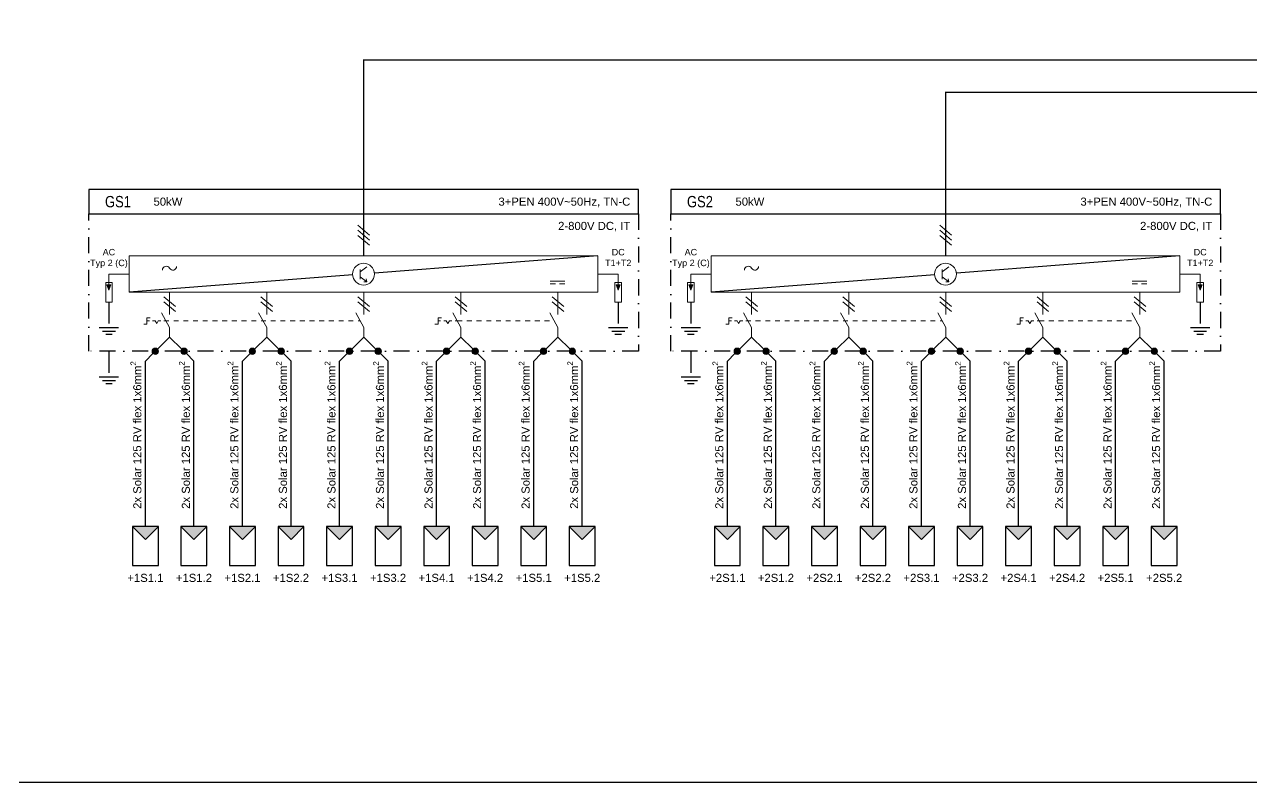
# Model space of a CAD drawing. Header units: millimetres. Extents: x -612 to 6794, y -5043 to 2163.
# Drawn here: x 1982.5 to 2361.7, y -195.7 to 38.4 of the extents above; entities that cross this region are included whole.
import ezdxf
from ezdxf.enums import TextEntityAlignment as Align

# ---------------------------------------------------------------- set-up
doc = ezdxf.new("R2010")
doc.units = ezdxf.units.MM
doc.header["$MEASUREMENT"] = 0
for name, pattern in [('EPL_DASH', [1, 0.5, -0.5]), ('EPL_DASHLONGDOT', [1, 0.66, -0.12, 0.1, -0.12]), ('ČERCHOVANÁ', [1, 0.5, -0.25, 0, -0.25])]:
    doc.linetypes.add(name, pattern=pattern)
for name, color, linetype in [('22kV', 34, 'Continuous'), ('400V', 7, 'Continuous'), ('EV-Káble', 7, 'Continuous'), ('Kable', 7, 'Continuous'), ('LEGRAND', 7, 'Continuous')]:
    doc.layers.add(name, color=color, linetype=linetype)
doc.layers.add('EPLAN100', color=7, linetype='Continuous', lineweight=50)
doc.layers.add('EPLAN305', color=7, linetype='EPL_DASH', lineweight=25)
doc.styles.get("Standard").update_dxf_attribs({"font": 'arial.ttf'})
doc.styles.add('styl2', font='ARIALN.TTF', dxfattribs={"width": 0.85})

msp = doc.modelspace()

# ---------------------------------------------------------------- hatches: boundary and pattern name
at = {"layer": 'EPLAN305', "linetype": 'Continuous', "ltscale": 4}
for points in [[(2015.82, -116.68), (2019.82, -120.68), (2023.82, -116.68)], [(2030.82, -116.68), (2034.82, -120.68), (2038.82, -116.68)], [(2045.82, -116.68), (2049.82, -120.68), (2053.82, -116.68)], [(2060.82, -116.68), (2064.82, -120.68), (2068.82, -116.68)], [(2075.82, -116.68), (2079.82, -120.68), (2083.82, -116.68)], [(2090.82, -116.68), (2094.82, -120.68), (2098.82, -116.68)], [(2105.82, -116.68), (2109.82, -120.68), (2113.82, -116.68)], [(2120.82, -116.68), (2124.82, -120.68), (2128.82, -116.68)], [(2135.82, -116.68), (2139.82, -120.68), (2143.82, -116.68)], [(2150.82, -116.68), (2154.82, -120.68), (2158.82, -116.68)], [(2195.68, -116.68), (2199.68, -120.68), (2203.68, -116.68)], [(2210.68, -116.68), (2214.68, -120.68), (2218.68, -116.68)], [(2225.68, -116.68), (2229.68, -120.68), (2233.68, -116.68)], [(2240.68, -116.68), (2244.68, -120.68), (2248.68, -116.68)], [(2255.68, -116.68), (2259.68, -120.68), (2263.68, -116.68)], [(2270.68, -116.68), (2274.68, -120.68), (2278.68, -116.68)], [(2285.68, -116.68), (2289.68, -120.68), (2293.68, -116.68)], [(2300.68, -116.68), (2304.68, -120.68), (2308.68, -116.68)], [(2315.68, -116.68), (2319.68, -120.68), (2323.68, -116.68)], [(2330.68, -116.68), (2334.68, -120.68), (2338.68, -116.68)]]:
    msp.add_hatch(color=230, dxfattribs=at).paths.add_polyline_path(points, flags=0)
at = {"layer": 'EV-Káble', "transparency": 33554687}
h = msp.add_hatch(color=1, dxfattribs=at)
h.dxf.hatch_style = 1
h.paths.add_polyline_path([(2023.87, -62.52, 1), (2021.87, -62.52)])
h = msp.add_hatch(color=7, dxfattribs=at)
h.dxf.hatch_style = 1
h.paths.add_polyline_path([(2021.87, -62.52, 1), (2023.87, -62.52)])
h = msp.add_hatch(color=1, dxfattribs=at)
h.dxf.hatch_style = 1
h.paths.add_polyline_path([(2032.77, -62.52, 1), (2030.77, -62.52)])
h = msp.add_hatch(color=7, dxfattribs=at)
h.dxf.hatch_style = 1
h.paths.add_polyline_path([(2030.77, -62.52, 1), (2032.77, -62.52)])
h = msp.add_hatch(color=1, dxfattribs=at)
h.dxf.hatch_style = 1
h.paths.add_polyline_path([(2053.87, -62.52, 1), (2051.87, -62.52)])
h = msp.add_hatch(color=7, dxfattribs=at)
h.dxf.hatch_style = 1
h.paths.add_polyline_path([(2051.87, -62.52, 1), (2053.87, -62.52)])
h = msp.add_hatch(color=1, dxfattribs=at)
h.dxf.hatch_style = 1
h.paths.add_polyline_path([(2062.77, -62.52, 1), (2060.77, -62.52)])
h = msp.add_hatch(color=7, dxfattribs=at)
h.dxf.hatch_style = 1
h.paths.add_polyline_path([(2060.77, -62.52, 1), (2062.77, -62.52)])
h = msp.add_hatch(color=1, dxfattribs=at)
h.dxf.hatch_style = 1
h.paths.add_polyline_path([(2083.87, -62.52, 1), (2081.87, -62.52)])
h = msp.add_hatch(color=7, dxfattribs=at)
h.dxf.hatch_style = 1
h.paths.add_polyline_path([(2081.87, -62.52, 1), (2083.87, -62.52)])
h = msp.add_hatch(color=1, dxfattribs=at)
h.dxf.hatch_style = 1
h.paths.add_polyline_path([(2092.77, -62.52, 1), (2090.77, -62.52)])
h = msp.add_hatch(color=7, dxfattribs=at)
h.dxf.hatch_style = 1
h.paths.add_polyline_path([(2090.77, -62.52, 1), (2092.77, -62.52)])
h = msp.add_hatch(color=1, dxfattribs=at)
h.dxf.hatch_style = 1
h.paths.add_polyline_path([(2113.87, -62.52, 1), (2111.87, -62.52)])
h = msp.add_hatch(color=7, dxfattribs=at)
h.dxf.hatch_style = 1
h.paths.add_polyline_path([(2111.87, -62.52, 1), (2113.87, -62.52)])
h = msp.add_hatch(color=1, dxfattribs=at)
h.dxf.hatch_style = 1
h.paths.add_polyline_path([(2122.77, -62.52, 1), (2120.77, -62.52)])
h = msp.add_hatch(color=7, dxfattribs=at)
h.dxf.hatch_style = 1
h.paths.add_polyline_path([(2120.77, -62.52, 1), (2122.77, -62.52)])
h = msp.add_hatch(color=1, dxfattribs=at)
h.dxf.hatch_style = 1
h.paths.add_polyline_path([(2143.87, -62.52, 1), (2141.87, -62.52)])
h = msp.add_hatch(color=7, dxfattribs=at)
h.dxf.hatch_style = 1
h.paths.add_polyline_path([(2141.87, -62.52, 1), (2143.87, -62.52)])
h = msp.add_hatch(color=1, dxfattribs=at)
h.dxf.hatch_style = 1
h.paths.add_polyline_path([(2152.77, -62.52, 1), (2150.77, -62.52)])
h = msp.add_hatch(color=7, dxfattribs=at)
h.dxf.hatch_style = 1
h.paths.add_polyline_path([(2150.77, -62.52, 1), (2152.77, -62.52)])
h = msp.add_hatch(color=1, dxfattribs=at)
h.dxf.hatch_style = 1
h.paths.add_polyline_path([(2203.73, -62.52, 1), (2201.73, -62.52)])
h = msp.add_hatch(color=7, dxfattribs=at)
h.dxf.hatch_style = 1
h.paths.add_polyline_path([(2201.73, -62.52, 1), (2203.73, -62.52)])
h = msp.add_hatch(color=1, dxfattribs=at)
h.dxf.hatch_style = 1
h.paths.add_polyline_path([(2212.63, -62.52, 1), (2210.63, -62.52)])
h = msp.add_hatch(color=7, dxfattribs=at)
h.dxf.hatch_style = 1
h.paths.add_polyline_path([(2210.63, -62.52, 1), (2212.63, -62.52)])
h = msp.add_hatch(color=1, dxfattribs=at)
h.dxf.hatch_style = 1
h.paths.add_polyline_path([(2233.73, -62.52, 1), (2231.73, -62.52)])
h = msp.add_hatch(color=7, dxfattribs=at)
h.dxf.hatch_style = 1
h.paths.add_polyline_path([(2231.73, -62.52, 1), (2233.73, -62.52)])
h = msp.add_hatch(color=1, dxfattribs=at)
h.dxf.hatch_style = 1
h.paths.add_polyline_path([(2242.63, -62.52, 1), (2240.63, -62.52)])
h = msp.add_hatch(color=7, dxfattribs=at)
h.dxf.hatch_style = 1
h.paths.add_polyline_path([(2240.63, -62.52, 1), (2242.63, -62.52)])
h = msp.add_hatch(color=1, dxfattribs=at)
h.dxf.hatch_style = 1
h.paths.add_polyline_path([(2263.73, -62.52, 1), (2261.73, -62.52)])
h = msp.add_hatch(color=7, dxfattribs=at)
h.dxf.hatch_style = 1
h.paths.add_polyline_path([(2261.73, -62.52, 1), (2263.73, -62.52)])
h = msp.add_hatch(color=1, dxfattribs=at)
h.dxf.hatch_style = 1
h.paths.add_polyline_path([(2272.63, -62.52, 1), (2270.63, -62.52)])
h = msp.add_hatch(color=7, dxfattribs=at)
h.dxf.hatch_style = 1
h.paths.add_polyline_path([(2270.63, -62.52, 1), (2272.63, -62.52)])
h = msp.add_hatch(color=1, dxfattribs=at)
h.dxf.hatch_style = 1
h.paths.add_polyline_path([(2293.73, -62.52, 1), (2291.73, -62.52)])
h = msp.add_hatch(color=7, dxfattribs=at)
h.dxf.hatch_style = 1
h.paths.add_polyline_path([(2291.73, -62.52, 1), (2293.73, -62.52)])
h = msp.add_hatch(color=1, dxfattribs=at)
h.dxf.hatch_style = 1
h.paths.add_polyline_path([(2302.63, -62.52, 1), (2300.63, -62.52)])
h = msp.add_hatch(color=7, dxfattribs=at)
h.dxf.hatch_style = 1
h.paths.add_polyline_path([(2300.63, -62.52, 1), (2302.63, -62.52)])
h = msp.add_hatch(color=1, dxfattribs=at)
h.dxf.hatch_style = 1
h.paths.add_polyline_path([(2323.73, -62.52, 1), (2321.73, -62.52)])
h = msp.add_hatch(color=7, dxfattribs=at)
h.dxf.hatch_style = 1
h.paths.add_polyline_path([(2321.73, -62.52, 1), (2323.73, -62.52)])
h = msp.add_hatch(color=1, dxfattribs=at)
h.dxf.hatch_style = 1
h.paths.add_polyline_path([(2332.63, -62.52, 1), (2330.63, -62.52)])
h = msp.add_hatch(color=7, dxfattribs=at)
h.dxf.hatch_style = 1
h.paths.add_polyline_path([(2330.63, -62.52, 1), (2332.63, -62.52)])
at = {"layer": 'LEGRAND', "lineweight": 13}
for points in [[(2007.95, -41.94), (2009.15, -41.94), (2008.55, -43.64)], [(2165.34, -41.94), (2166.54, -41.94), (2165.94, -43.64)], [(2187.81, -41.94), (2189.01, -41.94), (2188.41, -43.64)], [(2345.2, -41.94), (2346.4, -41.94), (2345.8, -43.64)]]:
    msp.add_hatch(color=256, dxfattribs=at).paths.add_polyline_path(points, flags=0)

# ---------------------------------------------------------------- linework, layer by layer
for p, q in [((2159.68, -33.04), (2090.62, -38.4)), ((2339.55, -33.04), (2270.48, -38.4)), ((2083.89, -38.92), (2014.82, -44.29)), ((2263.75, -38.92), (2194.68, -44.29))]:
    msp.add_line(p, q)
at = {"lineweight": 13}
for p, q in [((2008.56, -38.66), (2014.81, -38.66)), ((2165.94, -38.66), (2159.68, -38.66)), ((2188.42, -38.66), (2194.67, -38.66)), ((2345.8, -38.66), (2339.55, -38.66))]:
    msp.add_line(p, q, dxfattribs=at)
at = {"linetype": 'EPL_DASH', "lineweight": 13, "ltscale": 3}
for p, q in [((2025.56, -53.14), (2086.07, -53.14)), ((2116.19, -53.14), (2146.21, -53.14)), ((2205.42, -53.14), (2265.93, -53.14)), ((2296.05, -53.14), (2326.07, -53.14))]:
    msp.add_line(p, q, dxfattribs=at)
msp.add_lwpolyline([(1762.94, 296.6), (2972.08, 296.6), (2972.08, -195.72), (1762.94, -195.72)], close=True)
at = {"layer": '22kV', "color": 0, "linetype": 'ČERCHOVANÁ', "ltscale": 10}
for points in [[(2002.33, -20.03), (2172.19, -20.03), (2172.19, -62.52), (2002.33, -62.52)], [(2182.19, -20.03), (2352.05, -20.03), (2352.05, -62.52), (2182.19, -62.52)]]:
    msp.add_lwpolyline(points, close=True, dxfattribs=at)
at = {"layer": '400V', "lineweight": 13}
for p, q in [((2085.46, -23.57), (2089.05, -26.59)), ((2085.46, -25.13), (2089.05, -28.15)), ((2265.32, -23.57), (2268.91, -26.59)), ((2265.32, -25.13), (2268.91, -28.15)), ((2085.46, -26.7), (2089.05, -29.71)), ((2265.32, -26.7), (2268.91, -29.71))]:
    msp.add_line(p, q, dxfattribs=at)
at = {"layer": '400V', "linetype": 'Continuous', "lineweight": 13, "ltscale": 4}
for p, q in [((2088.3, -36.41), (2086.2, -37.99)), ((2086.2, -37.24), (2086.2, -40.24)), ((2268.16, -36.41), (2266.06, -37.99)), ((2266.06, -37.24), (2266.06, -40.24)), ((2088.3, -41.06), (2086.2, -39.49)), ((2088.3, -41.06), (2087.36, -41.04)), ((2088.3, -41.06), (2088.06, -40.16)), ((2144.94, -40.89), (2149.44, -40.89)), ((2144.94, -41.64), (2146.59, -41.64)), ((2149.44, -41.64), (2147.79, -41.64)), ((2268.16, -41.06), (2266.06, -39.49)), ((2268.16, -41.06), (2267.22, -41.04)), ((2268.16, -41.06), (2267.92, -40.16)), ((2324.8, -40.89), (2329.3, -40.89)), ((2324.8, -41.64), (2326.45, -41.64)), ((2329.3, -41.64), (2327.65, -41.64))]:
    msp.add_line(p, q, dxfattribs=at)
at = {"layer": '400V', "color": 1, "linetype": 'Continuous', "lineweight": 13}
for p, q in [((2027.31, -44.29), (2027.31, -51.14)), ((2057.31, -44.29), (2057.31, -51.14)), ((2087.31, -44.29), (2087.31, -51.14)), ((2117.31, -44.29), (2117.31, -51.14)), ((2147.31, -44.29), (2147.31, -51.14)), ((2207.17, -44.29), (2207.17, -51.14)), ((2237.17, -44.29), (2237.17, -51.14)), ((2267.17, -44.29), (2267.17, -51.14)), ((2297.17, -44.29), (2297.17, -51.14)), ((2327.17, -44.29), (2327.17, -51.14))]:
    msp.add_line(p, q, dxfattribs=at)
at = {"layer": '400V', "color": 1, "lineweight": 13}
for p, q in [((2025.52, -45.66), (2029.11, -48.67)), ((2025.52, -47.22), (2029.11, -50.24)), ((2055.52, -45.66), (2059.11, -48.67)), ((2055.52, -47.22), (2059.11, -50.24)), ((2085.52, -45.66), (2089.11, -48.67)), ((2085.52, -47.22), (2089.11, -50.24)), ((2115.52, -45.66), (2119.11, -48.67)), ((2115.52, -47.22), (2119.11, -50.24)), ((2145.52, -45.66), (2149.11, -48.67)), ((2145.52, -47.22), (2149.11, -50.24)), ((2205.38, -45.66), (2208.97, -48.67)), ((2205.38, -47.22), (2208.97, -50.24)), ((2235.38, -45.66), (2238.97, -48.67)), ((2235.38, -47.22), (2238.97, -50.24)), ((2265.38, -45.66), (2268.97, -48.67)), ((2265.38, -47.22), (2268.97, -50.24)), ((2295.38, -45.66), (2298.97, -48.67)), ((2295.38, -47.22), (2298.97, -50.24)), ((2325.38, -45.66), (2328.97, -48.67)), ((2325.38, -47.22), (2328.97, -50.24))]:
    msp.add_line(p, q, dxfattribs=at)
at = {"layer": '400V', "color": 1, "linetype": 'Continuous', "lineweight": 13, "ltscale": 4}
for p, q in [((2020.31, -52.14), (2020.31, -54.14)), ((2020.31, -52.14), (2021.31, -52.14)), ((2027.32, -55.14), (2024.82, -50.64)), ((2057.32, -55.14), (2054.82, -50.64)), ((2087.32, -55.14), (2084.82, -50.64)), ((2110.31, -52.14), (2110.31, -54.14)), ((2110.31, -52.14), (2111.31, -52.14)), ((2117.32, -55.14), (2114.82, -50.64)), ((2147.32, -55.14), (2144.82, -50.64)), ((2200.17, -52.14), (2200.17, -54.14)), ((2200.17, -52.14), (2201.17, -52.14)), ((2207.18, -55.14), (2204.68, -50.64)), ((2237.18, -55.14), (2234.68, -50.64)), ((2267.18, -55.14), (2264.68, -50.64)), ((2290.17, -52.14), (2290.17, -54.14)), ((2290.17, -52.14), (2291.17, -52.14)), ((2297.18, -55.14), (2294.68, -50.64)), ((2327.18, -55.14), (2324.68, -50.64)), ((2019.31, -54.14), (2020.31, -54.14)), ((2020.31, -53.14), (2021.06, -53.14)), ((2022.06, -53.14), (2022.81, -53.14)), ((2023.31, -53.89), (2022.81, -53.14)), ((2023.81, -53.14), (2023.31, -53.89)), ((2023.81, -53.14), (2024.56, -53.14)), ((2025.56, -53.14), (2026.19, -53.14)), ((2027.32, -58.14), (2027.32, -55.14)), ((2057.32, -58.14), (2057.32, -55.14)), ((2087.32, -58.14), (2087.32, -55.14)), ((2109.31, -54.14), (2110.31, -54.14)), ((2110.31, -53.14), (2111.06, -53.14)), ((2112.06, -53.14), (2112.81, -53.14)), ((2113.31, -53.89), (2112.81, -53.14)), ((2113.81, -53.14), (2113.31, -53.89)), ((2113.81, -53.14), (2114.56, -53.14)), ((2115.56, -53.14), (2116.19, -53.14)), ((2117.32, -58.14), (2117.32, -55.14)), ((2147.32, -58.14), (2147.32, -55.14)), ((2199.17, -54.14), (2200.17, -54.14)), ((2200.17, -53.14), (2200.92, -53.14)), ((2201.92, -53.14), (2202.67, -53.14)), ((2203.17, -53.89), (2202.67, -53.14)), ((2203.67, -53.14), (2203.17, -53.89)), ((2203.67, -53.14), (2204.42, -53.14)), ((2205.42, -53.14), (2206.05, -53.14)), ((2207.18, -58.14), (2207.18, -55.14)), ((2237.18, -58.14), (2237.18, -55.14)), ((2267.18, -58.14), (2267.18, -55.14)), ((2289.17, -54.14), (2290.17, -54.14)), ((2290.17, -53.14), (2290.92, -53.14)), ((2291.92, -53.14), (2292.67, -53.14)), ((2293.17, -53.89), (2292.67, -53.14)), ((2293.67, -53.14), (2293.17, -53.89)), ((2293.67, -53.14), (2294.42, -53.14)), ((2295.42, -53.14), (2296.05, -53.14)), ((2297.18, -58.14), (2297.18, -55.14)), ((2327.18, -58.14), (2327.18, -55.14))]:
    msp.add_line(p, q, dxfattribs=at)
at = {"layer": '400V', "const_width": 0.4, "flags": 128}
for points in [[(2087.25, -33.04), (2087.26, 27.48), (2593.08, 27.48), (2593.08, 215.03)], [(2623.08, 215.03), (2623.08, 17.48), (2267.12, 17.48), (2267.12, -33.04)]]:
    msp.add_lwpolyline(points, dxfattribs=at)
at = {"layer": '400V', "color": 230, "ltscale": 5}
for points in [[(2002.33, -20.03), (2172.19, -20.03), (2172.19, -12.53), (2002.33, -12.53)], [(2182.19, -20.03), (2352.05, -20.03), (2352.05, -12.53), (2182.19, -12.53)]]:
    msp.add_lwpolyline(points, close=True, dxfattribs=at)
at = {"layer": '400V', "linetype": 'Continuous', "lineweight": 13, "ltscale": 4}
for points in [[(2014.82, -44.29), (2159.68, -44.29), (2159.68, -33.04), (2014.82, -33.04)], [(2194.68, -44.29), (2339.55, -44.29), (2339.55, -33.04), (2194.68, -33.04)]]:
    msp.add_lwpolyline(points, close=True, dxfattribs=at)
at = {"layer": '400V', "color": 1, "linetype": 'Continuous', "lineweight": 25, "ltscale": 4}
for points in [[(2023.57, -61.83), (2027.32, -58.14)], [(2031.07, -61.83), (2027.32, -58.14)], [(2053.57, -61.83), (2057.32, -58.14)], [(2061.07, -61.83), (2057.32, -58.14)], [(2083.57, -61.83), (2087.32, -58.14)], [(2091.07, -61.83), (2087.32, -58.14)], [(2113.57, -61.83), (2117.32, -58.14)], [(2121.07, -61.83), (2117.32, -58.14)], [(2143.57, -61.83), (2147.32, -58.14)], [(2151.07, -61.83), (2147.32, -58.14)], [(2203.43, -61.83), (2207.18, -58.14)], [(2210.93, -61.83), (2207.18, -58.14)], [(2233.43, -61.83), (2237.18, -58.14)], [(2240.93, -61.83), (2237.18, -58.14)], [(2263.43, -61.83), (2267.18, -58.14)], [(2270.93, -61.83), (2267.18, -58.14)], [(2293.43, -61.83), (2297.18, -58.14)], [(2300.93, -61.83), (2297.18, -58.14)], [(2323.43, -61.83), (2327.18, -58.14)], [(2330.93, -61.83), (2327.18, -58.14)], [(2019.82, -116.68), (2019.82, -65.52), (2022.15, -63.22)], [(2034.82, -116.68), (2034.82, -65.52), (2032.48, -63.22)], [(2049.82, -116.68), (2049.82, -65.52), (2052.15, -63.22)], [(2064.82, -116.68), (2064.82, -65.52), (2062.48, -63.22)], [(2079.82, -116.68), (2079.82, -65.52), (2082.15, -63.22)], [(2094.82, -116.68), (2094.82, -65.52), (2092.48, -63.22)], [(2109.82, -116.68), (2109.82, -65.52), (2112.15, -63.22)], [(2124.82, -116.68), (2124.82, -65.52), (2122.48, -63.22)], [(2139.82, -116.68), (2139.82, -65.52), (2142.15, -63.22)], [(2154.82, -116.68), (2154.82, -65.52), (2152.48, -63.22)], [(2199.68, -116.68), (2199.68, -65.52), (2202.01, -63.22)], [(2214.68, -116.68), (2214.68, -65.52), (2212.34, -63.22)], [(2229.68, -116.68), (2229.68, -65.52), (2232.01, -63.22)], [(2244.68, -116.68), (2244.68, -65.52), (2242.34, -63.22)], [(2259.68, -116.68), (2259.68, -65.52), (2262.01, -63.22)], [(2274.68, -116.68), (2274.68, -65.52), (2272.34, -63.22)], [(2289.68, -116.68), (2289.68, -65.52), (2292.01, -63.22)], [(2304.68, -116.68), (2304.68, -65.52), (2302.34, -63.22)], [(2319.68, -116.68), (2319.68, -65.52), (2322.01, -63.22)], [(2334.68, -116.68), (2334.68, -65.52), (2332.34, -63.22)]]:
    msp.add_lwpolyline(points, dxfattribs=at)
at = {"layer": '400V', "linetype": 'Continuous', "lineweight": 13, "ltscale": 4}
for centre in [(2087.25, -38.66), (2267.11, -38.66)]:
    msp.add_circle(centre, 3.38, dxfattribs=at)
for centre, radius, start, end in [((2026.27, -37.46), 1.2, 30, 180), ((2028.32, -36.28), 1.16, 210, 0), ((2206.13, -37.46), 1.2, 30, 180), ((2208.18, -36.28), 1.16, 210, 0)]:
    msp.add_arc(centre, radius, start, end, dxfattribs=at)
at = {"layer": 'EPLAN100', "color": 94, "linetype": 'EPL_DASHLONGDOT', "lineweight": 30, "ltscale": 10, "true_color": 0x00a800}
for p, q in [((2008.55, -47.29), (2008.55, -55.29)), ((2165.94, -47.29), (2165.94, -55.29)), ((2188.41, -47.29), (2188.41, -55.29)), ((2345.8, -47.29), (2345.8, -55.29)), ((2011.55, -55.29), (2005.55, -55.29)), ((2006.55, -56.29), (2010.55, -56.29)), ((2168.94, -55.29), (2162.94, -55.29)), ((2163.94, -56.29), (2167.94, -56.29)), ((2191.41, -55.29), (2185.41, -55.29)), ((2186.41, -56.29), (2190.41, -56.29)), ((2348.8, -55.29), (2342.8, -55.29)), ((2343.8, -56.29), (2347.8, -56.29)), ((2009.55, -57.29), (2007.55, -57.29)), ((2166.94, -57.29), (2164.94, -57.29)), ((2189.41, -57.29), (2187.41, -57.29)), ((2346.8, -57.29), (2344.8, -57.29)), ((2008.55, -62.52), (2008.55, -70.52)), ((2188.41, -62.52), (2188.41, -70.52)), ((2011.55, -70.52), (2005.55, -70.52)), ((2006.55, -71.52), (2010.55, -71.52)), ((2191.41, -70.52), (2185.41, -70.52)), ((2186.41, -71.52), (2190.41, -71.52)), ((2009.55, -72.52), (2007.55, -72.52)), ((2189.41, -72.52), (2187.41, -72.52))]:
    msp.add_line(p, q, dxfattribs=at)
at = {"layer": 'EPLAN305', "color": 230, "linetype": 'Continuous', "ltscale": 4}
for points in [[(2015.82, -116.68), (2019.82, -120.68), (2023.82, -116.68)], [(2015.82, -128.68), (2023.82, -128.68), (2023.82, -116.68), (2015.82, -116.68)], [(2030.82, -116.68), (2034.82, -120.68), (2038.82, -116.68)], [(2030.82, -128.68), (2038.82, -128.68), (2038.82, -116.68), (2030.82, -116.68)], [(2045.82, -116.68), (2049.82, -120.68), (2053.82, -116.68)], [(2045.82, -128.68), (2053.82, -128.68), (2053.82, -116.68), (2045.82, -116.68)], [(2060.82, -116.68), (2064.82, -120.68), (2068.82, -116.68)], [(2060.82, -128.68), (2068.82, -128.68), (2068.82, -116.68), (2060.82, -116.68)], [(2075.82, -116.68), (2079.82, -120.68), (2083.82, -116.68)], [(2075.82, -128.68), (2083.82, -128.68), (2083.82, -116.68), (2075.82, -116.68)], [(2090.82, -116.68), (2094.82, -120.68), (2098.82, -116.68)], [(2090.82, -128.68), (2098.82, -128.68), (2098.82, -116.68), (2090.82, -116.68)], [(2105.82, -116.68), (2109.82, -120.68), (2113.82, -116.68)], [(2105.82, -128.68), (2113.82, -128.68), (2113.82, -116.68), (2105.82, -116.68)], [(2120.82, -116.68), (2124.82, -120.68), (2128.82, -116.68)], [(2120.82, -128.68), (2128.82, -128.68), (2128.82, -116.68), (2120.82, -116.68)], [(2135.82, -116.68), (2139.82, -120.68), (2143.82, -116.68)], [(2135.82, -128.68), (2143.82, -128.68), (2143.82, -116.68), (2135.82, -116.68)], [(2150.82, -116.68), (2154.82, -120.68), (2158.82, -116.68)], [(2150.82, -128.68), (2158.82, -128.68), (2158.82, -116.68), (2150.82, -116.68)], [(2195.68, -116.68), (2199.68, -120.68), (2203.68, -116.68)], [(2195.68, -128.68), (2203.68, -128.68), (2203.68, -116.68), (2195.68, -116.68)], [(2210.68, -116.68), (2214.68, -120.68), (2218.68, -116.68)], [(2210.68, -128.68), (2218.68, -128.68), (2218.68, -116.68), (2210.68, -116.68)], [(2225.68, -116.68), (2229.68, -120.68), (2233.68, -116.68)], [(2225.68, -128.68), (2233.68, -128.68), (2233.68, -116.68), (2225.68, -116.68)], [(2240.68, -116.68), (2244.68, -120.68), (2248.68, -116.68)], [(2240.68, -128.68), (2248.68, -128.68), (2248.68, -116.68), (2240.68, -116.68)], [(2255.68, -116.68), (2259.68, -120.68), (2263.68, -116.68)], [(2255.68, -128.68), (2263.68, -128.68), (2263.68, -116.68), (2255.68, -116.68)], [(2270.68, -116.68), (2274.68, -120.68), (2278.68, -116.68)], [(2270.68, -128.68), (2278.68, -128.68), (2278.68, -116.68), (2270.68, -116.68)], [(2285.68, -116.68), (2289.68, -120.68), (2293.68, -116.68)], [(2285.68, -128.68), (2293.68, -128.68), (2293.68, -116.68), (2285.68, -116.68)], [(2300.68, -116.68), (2304.68, -120.68), (2308.68, -116.68)], [(2300.68, -128.68), (2308.68, -128.68), (2308.68, -116.68), (2300.68, -116.68)], [(2315.68, -116.68), (2319.68, -120.68), (2323.68, -116.68)], [(2315.68, -128.68), (2323.68, -128.68), (2323.68, -116.68), (2315.68, -116.68)], [(2330.68, -116.68), (2334.68, -120.68), (2338.68, -116.68)], [(2330.68, -128.68), (2338.68, -128.68), (2338.68, -116.68), (2330.68, -116.68)]]:
    msp.add_lwpolyline(points, close=True, dxfattribs=at)
at = {"layer": 'EV-Káble', "color": 1, "lineweight": 13}
for p, q in [((2023.87, -62.52), (2021.87, -62.52)), ((2032.77, -62.52), (2030.77, -62.52)), ((2053.87, -62.52), (2051.87, -62.52)), ((2062.77, -62.52), (2060.77, -62.52)), ((2083.87, -62.52), (2081.87, -62.52)), ((2092.77, -62.52), (2090.77, -62.52)), ((2113.87, -62.52), (2111.87, -62.52)), ((2122.77, -62.52), (2120.77, -62.52)), ((2143.87, -62.52), (2141.87, -62.52)), ((2152.77, -62.52), (2150.77, -62.52)), ((2203.73, -62.52), (2201.73, -62.52)), ((2212.63, -62.52), (2210.63, -62.52)), ((2233.73, -62.52), (2231.73, -62.52)), ((2242.63, -62.52), (2240.63, -62.52)), ((2263.73, -62.52), (2261.73, -62.52)), ((2272.63, -62.52), (2270.63, -62.52)), ((2293.73, -62.52), (2291.73, -62.52)), ((2302.63, -62.52), (2300.63, -62.52)), ((2323.73, -62.52), (2321.73, -62.52)), ((2332.63, -62.52), (2330.63, -62.52))]:
    msp.add_line(p, q, dxfattribs=at)
at = {"layer": 'LEGRAND', "lineweight": 13}
for p, q in [((2008.56, -38.66), (2008.55, -42.13)), ((2165.95, -38.66), (2165.94, -42.13)), ((2188.42, -38.66), (2188.41, -42.13)), ((2345.81, -38.66), (2345.8, -42.13))]:
    msp.add_line(p, q, dxfattribs=at)
for points in [[(2007.55, -47.29), (2009.55, -47.29), (2009.55, -41.29), (2007.55, -41.29)], [(2164.94, -47.29), (2166.94, -47.29), (2166.94, -41.29), (2164.94, -41.29)], [(2187.41, -47.29), (2189.41, -47.29), (2189.41, -41.29), (2187.41, -41.29)], [(2344.8, -47.29), (2346.8, -47.29), (2346.8, -41.29), (2344.8, -41.29)], [(2007.95, -41.94), (2009.15, -41.94), (2008.55, -43.64)], [(2165.34, -41.94), (2166.54, -41.94), (2165.94, -43.64)], [(2187.81, -41.94), (2189.01, -41.94), (2188.41, -43.64)], [(2345.2, -41.94), (2346.4, -41.94), (2345.8, -43.64)]]:
    msp.add_lwpolyline(points, close=True, dxfattribs=at)
at = {"layer": 'LEGRAND', "color": 1, "lineweight": 13}
for centre in [(2022.87, -62.52), (2031.77, -62.52), (2052.87, -62.52), (2061.77, -62.52), (2082.87, -62.52), (2091.77, -62.52), (2112.87, -62.52), (2121.77, -62.52), (2142.87, -62.52), (2151.77, -62.52), (2202.73, -62.52), (2211.63, -62.52), (2232.73, -62.52), (2241.63, -62.52), (2262.73, -62.52), (2271.63, -62.52), (2292.73, -62.52), (2301.63, -62.52), (2322.73, -62.52), (2331.63, -62.52)]:
    msp.add_circle(centre, 1, dxfattribs=at)

# ---------------------------------------------------------------- texts
at = {"layer": '22kV', "color": 230, "style": 'styl2'}
for s, p in [('GS1', (2007.33, -16.28)), ('GS2', (2187.19, -16.28))]:
    msp.add_text(s, height=3.5, dxfattribs=at).set_placement(p, align=Align.MIDDLE_LEFT)
at = {"layer": '400V', "color": 251, "lineweight": 13}
for s, p in [('50kW', (2031.25, -16.28)), ('3+PEN 400V~50Hz, TN-C', (2169.69, -16.28)), ('50kW', (2211.11, -16.28)), ('3+PEN 400V~50Hz, TN-C', (2349.55, -16.28)), ('2-800V DC, IT', (2169.69, -23.78)), ('2-800V DC, IT', (2349.55, -23.78))]:
    msp.add_text(s, height=2.5, dxfattribs=at).set_placement(p, align=Align.MIDDLE_RIGHT)
at = {"layer": '400V', "linetype": 'Continuous', "char_height": 2, "width": 13.7015, "attachment_point": 2}
for s, insert in [('\\pxqc;AC\\PTyp 2 (C)', (2008.55, -30.88)), ('\\pxqc;DC\\PT1+T2', (2165.95, -30.88)), ('\\pxqc;AC\\PTyp 2 (C)', (2188.41, -30.88)), ('\\pxqc;DC\\PT1+T2', (2345.81, -30.88))]:
    msp.add_mtext(s, dxfattribs=dict(at, insert=insert))
at = {"layer": '400V', "color": 230, "linetype": 'Continuous', "char_height": 2, "width": 13.7015, "attachment_point": 2}
for s, insert in [('\\pxqc;{\\H1.25x;+1S1.1}', (2019.82, -131.26)), ('\\pxqc;{\\H1.25x;+1S1.2}', (2034.82, -131.26)), ('\\pxqc;{\\H1.25x;+1S2.1}', (2049.82, -131.26)), ('\\pxqc;{\\H1.25x;+1S2.2}', (2064.82, -131.26)), ('\\pxqc;{\\H1.25x;+1S3.1}', (2079.82, -131.26)), ('\\pxqc;{\\H1.25x;+1S3.2}', (2094.82, -131.26)), ('\\pxqc;{\\H1.25x;+1S4.1}', (2109.82, -131.26)), ('\\pxqc;{\\H1.25x;+1S4.2}', (2124.82, -131.26)), ('{\\H1.25x;+1S5.1}', (2139.82, -131.26)), ('\\pxqc;{\\H1.25x;+1S5.2}', (2154.82, -131.26)), ('\\pxqc;{\\H1.25x;+2S1.1}', (2199.68, -131.26)), ('\\pxqc;{\\H1.25x;+2S1.2}', (2214.68, -131.26)), ('\\pxqc;{\\H1.25x;+2S2.1}', (2229.68, -131.26)), ('\\pxqc;{\\H1.25x;+2S2.2}', (2244.68, -131.26)), ('\\pxqc;{\\H1.25x;+2S3.1}', (2259.68, -131.26)), ('\\pxqc;{\\H1.25x;+2S3.2}', (2274.68, -131.26)), ('\\pxqc;{\\H1.25x;+2S4.1}', (2289.68, -131.26)), ('\\pxqc;{\\H1.25x;+2S4.2}', (2304.68, -131.26)), ('{\\H1.25x;+2S5.1}', (2319.68, -131.26)), ('\\pxqc;{\\H1.25x;+2S5.2}', (2334.68, -131.26))]:
    msp.add_mtext(s, dxfattribs=dict(at, insert=insert))
at = {"layer": 'Kable', "linetype": 'Continuous', "char_height": 2.5, "width": 58.5987, "attachment_point": 8, "rotation": 90}
for insert in [(2018.6, -88.39), (2033.6, -88.39), (2048.6, -88.39), (2063.6, -88.39), (2078.6, -88.39), (2093.6, -88.39), (2108.6, -88.39), (2123.6, -88.39), (2138.6, -88.39), (2153.6, -88.39), (2198.46, -88.39), (2213.46, -88.39), (2228.46, -88.39), (2243.46, -88.39), (2258.46, -88.39), (2273.46, -88.39), (2288.46, -88.39), (2303.46, -88.39), (2318.46, -88.39), (2333.46, -88.39)]:
    msp.add_mtext('\\A1;2x Solar 125 RV flex 1x6mm{\\H0.7x;\\S2^ ;}', dxfattribs=dict(at, insert=insert))

doc.saveas('drawing.dxf')
